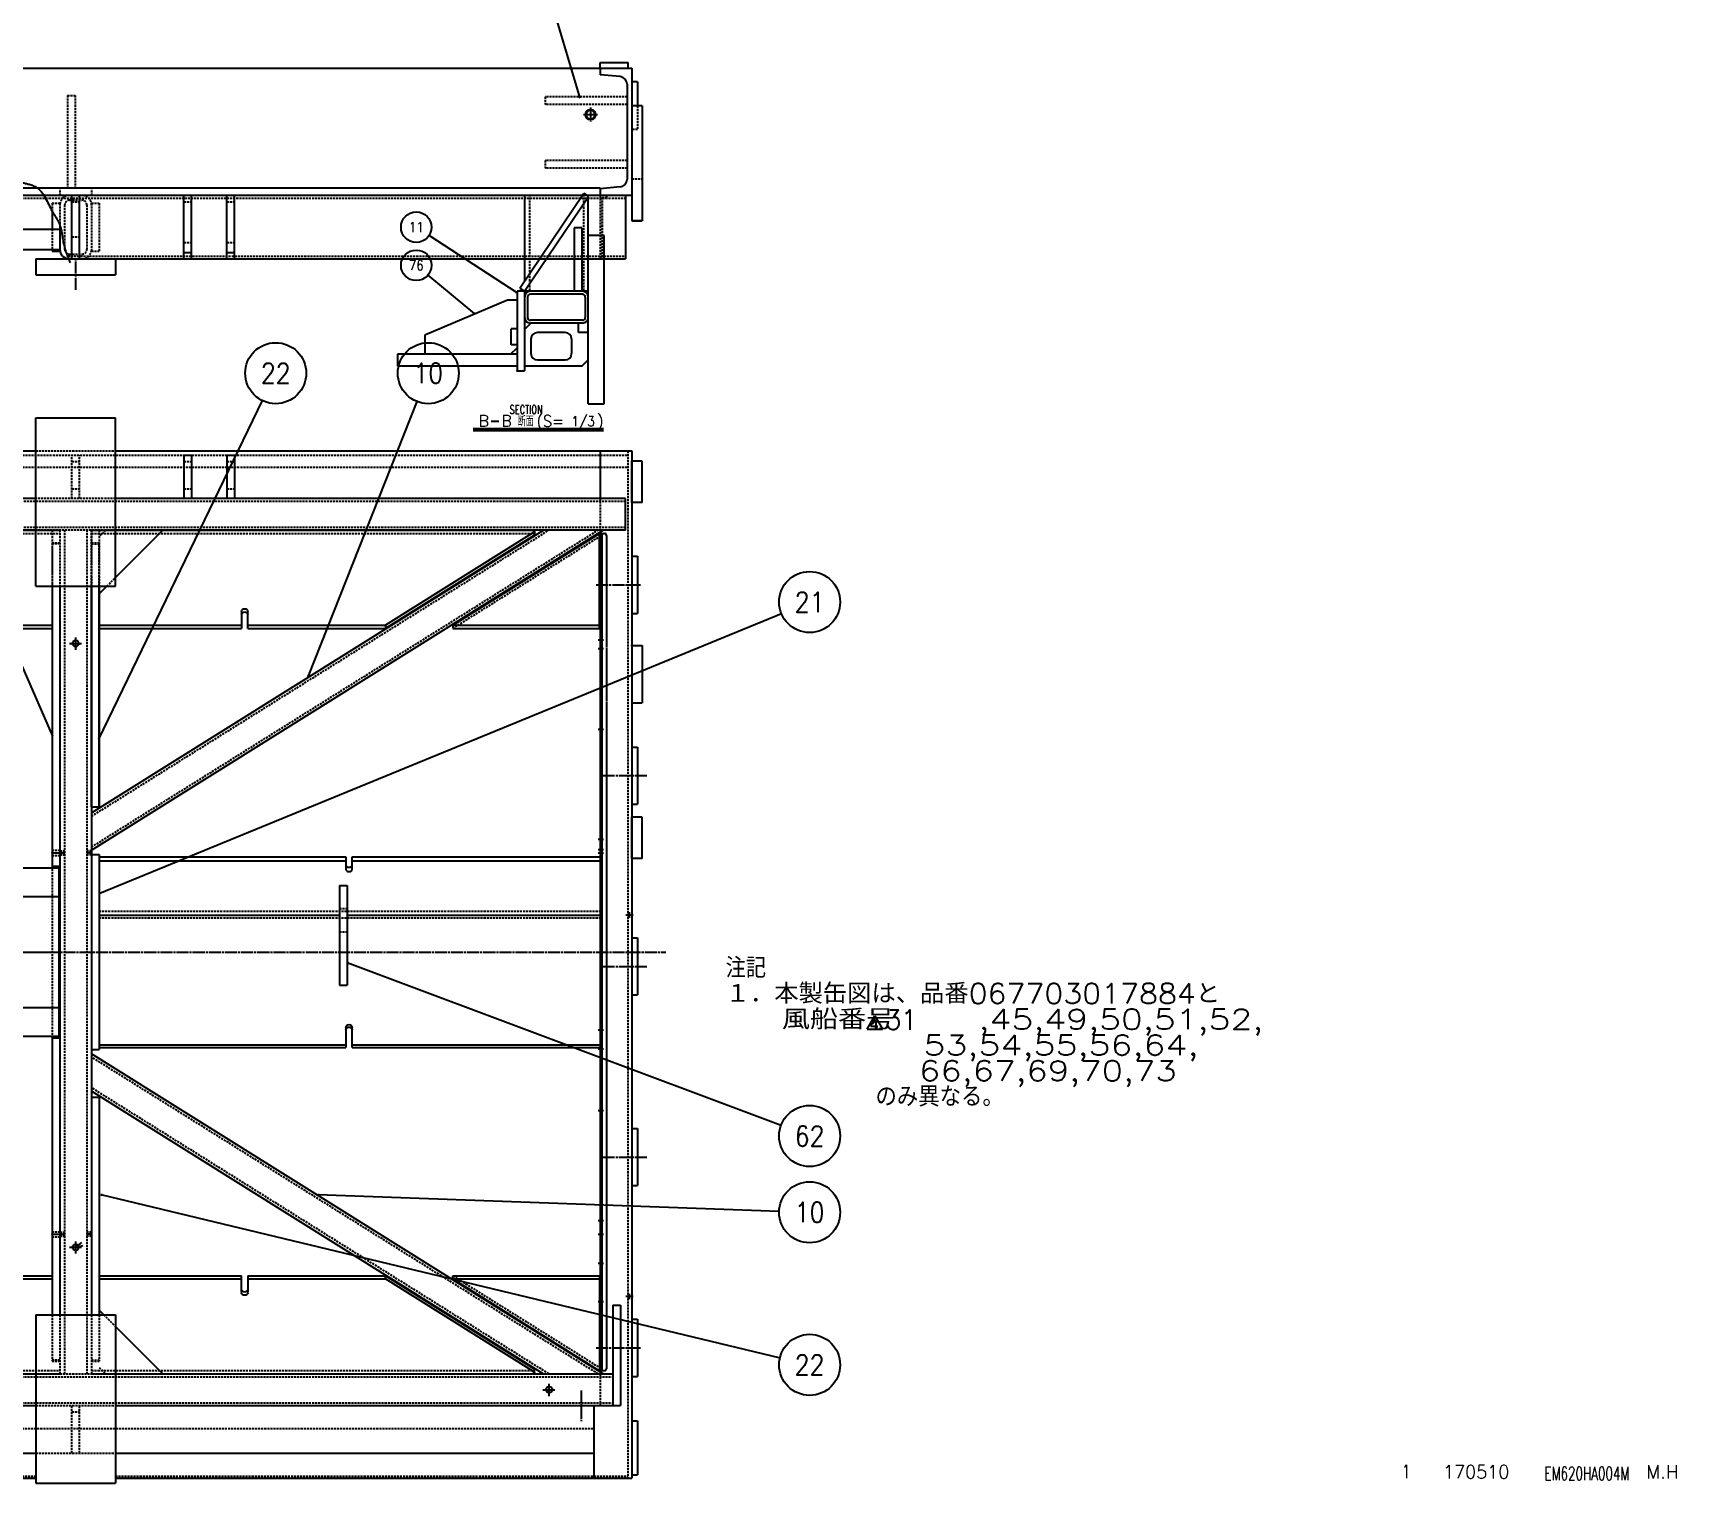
# Model space of a CAD drawing. Header units: inches. Extents: x -3310 to 2601, y -2327 to 2352.
# Drawn here: x 16 to 2601, y -2325 to -44 of the extents above; entities that cross this region are included whole.
import ezdxf
from ezdxf.enums import TextEntityAlignment as Align

# ---------------------------------------------------------------- set-up
doc = ezdxf.new("R2010")
doc.units = ezdxf.units.IN
doc.header["$MEASUREMENT"] = 0
for name, pattern in [('CENTERLINE', [25.4, 19.05, -1.5875, 3.175, -1.5875]), ('DASHED', [4.7625, 3.175, -1.5875]), ('SOLID', [0])]:
    doc.linetypes.add(name, pattern=pattern)
for name, color, linetype in [('0$C$L0$V_1_', 7, 'SOLID'), ('0$C$L0$V_DRAWING', 7, 'SOLID'), ('0$C$L0$V_PV', 7, 'SOLID'), ('Layer11$C$L11$V_DRAWING', 52, 'SOLID'), ('Layer11$C$L11$V_PV', 52, 'SOLID'), ('Layer12$C$L12$V_PV', 52, 'SOLID'), ('Layer13$C$L13$V_PV', 52, 'SOLID'), ('Layer21$C$L21$V_DRAWING', 2, 'SOLID'), ('Layer21$C$L21$V_PV', 2, 'SOLID'), ('Layer31$C$L31$V_DRAWING', 2, 'SOLID'), ('Layer8$C$L8$V_1_', 40, 'SOLID'), ('Layer8$C$L8$V_DRAWING', 40, 'SOLID'), ('Layer8$C$L8$V_PV', 40, 'SOLID')]:
    doc.layers.add(name, color=color, linetype=linetype)
doc.styles.add('CADRASTD', font='txt', dxfattribs={"bigfont": 'bigfont'})
doc.dimstyles.new('DIM2', dxfattribs={"dimtxt": 0.156, "dimasz": 2, "dimexe": 0, "dimexo": 0, "dimgap": 0.078, "dimtad": 3, "dimzin": 0, "dimdsep": 46, "dimtxsty": 'CADRASTD', "dimblk": 'CADRA_ARROW22_5OPEN', "dimblk1": 'CADRA_ARROW22_5OPEN', "dimblk2": 'CADRA_ARROW22_5OPEN', "dimcen": 0.09, "dimaunit": 1, "dimadec": 17154, "dimazin": 0, "dimtfac": 1, "dimtofl": 0, "dimtmove": 0, "dimatfit": 3, "dimldrblk": 'CADRA_ARROW22_5OPEN', "dimfxl": 1, "dimtolj": 1, "dimtzin": 0, "dimarcsym": 0})

# ---------------------------------------------------------------- blocks, each defined once
blk = doc.blocks.new('TAB102_SYM004')
at = {"layer": 'Layer11$C$L11$V_DRAWING'}
for p, q in [((2.02, 2.09), (0.95, 1.02)), ((0.95, 1.02), (0.95, 0.8)), ((0.95, 0.8), (2.77, 0.8)), ((2.34, 2.09), (2.02, 2.09)), ((2.02, 0.37), (2.67, 0.37)), ((2.34, 0.37), (2.34, 2.09))]:
    blk.add_line(p, q, dxfattribs=at)
at = {"layer": 'Layer21$C$L21$V_DRAWING'}
for p, q in [((0, 0), (2, 3.46)), ((0, 0), (4, 0)), ((2, 3.46), (4, 0))]:
    blk.add_line(p, q, dxfattribs=at)
blk = doc.blocks.new('BLOCK17')
at = {"layer": '0$C$L0$V_DRAWING'}
for p in [(0, 0), (0, 0), (1, 0), (12, 0), (19.6, 0)]:
    blk.add_point(p, dxfattribs=at)
at = {"layer": 'Layer12$C$L12$V_PV', "color": 4, "linetype": 'DASHED'}
for p, q in [((0, 4), (12, 4)), ((12, 3), (19.6, 3)), ((12, 2.4), (19.6, 2.4)), ((0, -4), (12, -4)), ((12, -2.4), (19.6, -2.4)), ((12, -3), (19.6, -3))]:
    blk.add_line(p, q, dxfattribs=at)
at = {"layer": 'Layer13$C$L13$V_PV', "color": 4, "linetype": 'CENTERLINE'}
blk.add_line((0, 0), (19.6, 0), dxfattribs=at)
blk = doc.blocks.new('BLOCK16')
at = {"layer": '0$C$L0$V_DRAWING'}
for p in [(0, 0), (0, 0), (1, 0)]:
    blk.add_point(p, dxfattribs=at)
at = {"layer": 'Layer12$C$L12$V_PV', "color": 4, "linetype": 'DASHED'}
for p, q in [((-1045, 446.9), (-1037.4, 446.9)), ((-1045, 446.3), (-1037.4, 446.3)), ((-1045, 441.5), (-1037.4, 441.5)), ((-1045, 440.9), (-1037.4, 440.9)), ((-995, 446.9), (-1002.6, 446.9)), ((-995, 446.3), (-1002.6, 446.3)), ((-995, 441.5), (-1002.6, 441.5)), ((-995, 440.9), (-1002.6, 440.9)), ((485, 446.9), (477.4, 446.9)), ((485, 446.3), (477.4, 446.3)), ((485, 441.5), (477.4, 441.5)), ((485, 440.9), (477.4, 440.9)), ((-1045, -153.1), (-1037.4, -153.1)), ((-1045, -153.7), (-1037.4, -153.7)), ((-995, -153.1), (-1002.6, -153.1)), ((-995, -153.7), (-1002.6, -153.7)), ((485, -153.1), (477.4, -153.1)), ((485, -153.7), (477.4, -153.7)), ((-1045, -158.5), (-1037.4, -158.5)), ((-1045, -159.1), (-1037.4, -159.1)), ((-995, -158.5), (-1002.6, -158.5)), ((-995, -159.1), (-1002.6, -159.1)), ((485, -158.5), (477.4, -158.5)), ((485, -159.1), (477.4, -159.1))]:
    blk.add_line(p, q, dxfattribs=at)
at = {"layer": 'Layer13$C$L13$V_PV', "color": 4, "linetype": 'CENTERLINE'}
for p, q in [((-1045, 443.9), (-1037.4, 443.9)), ((-995, 443.9), (-1002.6, 443.9)), ((485, 443.9), (477.4, 443.9)), ((-1045, -156.1), (-1037.4, -156.1)), ((-995, -156.1), (-1002.6, -156.1)), ((485, -156.1), (477.4, -156.1))]:
    blk.add_line(p, q, dxfattribs=at)
at = {"layer": '0$C$L0$V_DRAWING'}
for p in [(-62, 443.9), (-62, -156.1)]:
    blk.add_blockref('BLOCK17', p, dxfattribs=at)
at = {"layer": '0$C$L0$V_DRAWING', "rotation": 180.0000000000004}
for p in [(12, 443.9), (12, -156.1)]:
    blk.add_blockref('BLOCK17', p, dxfattribs=at)
at = {"layer": '0$C$L0$V_DRAWING', "yscale": -1}
for p in [(423, 443.9), (423, -156.1)]:
    blk.add_blockref('BLOCK17', p, dxfattribs=at)
blk = doc.blocks.new('BLOCK27')
at = {"layer": '0$C$L0$V_DRAWING'}
blk.add_point((0, 0), dxfattribs=at)
blk.add_point((0, 0), dxfattribs=at)
blk.add_point((0, 0), dxfattribs=at)
blk.add_point((0, 0), dxfattribs=at)
blk.add_point((0, 0), dxfattribs=at)
blk.add_point((0, 0), dxfattribs=at)
blk.add_point((0, 0), dxfattribs=at)
blk.add_point((0, 0), dxfattribs=at)
blk.add_point((0, 0), dxfattribs=at)
at = {"layer": 'Layer11$C$L11$V_DRAWING', "color": 60}
blk.add_circle((0, 0), 8, dxfattribs=at)
at = {"layer": 'Layer13$C$L13$V_PV', "color": 60, "linetype": 'CENTERLINE'}
for p, q in [((-11, 0), (11, 0)), ((0, 11), (0, -11))]:
    blk.add_line(p, q, dxfattribs=at)
at = {"layer": 'Layer21$C$L21$V_DRAWING', "color": 4}
blk.add_circle((0, 0), 6.92, dxfattribs=at)
blk = doc.blocks.new('BLOCK29')
at = {"layer": '0$C$L0$V_DRAWING', "color": 2}
for p, q in [((2535, 1199.3), (2535, 1172.7)), ((2545, 1172.7), (2545, 1199.3)), ((2699, 782.1), (2699, 813.6)), ((2709, 813.6), (2709, 782.1)), ((2699, 513.5), (2699, 533.5)), ((2709, 533.5), (2709, 513.5)), ((2535, 127.7), (2535, 154.3)), ((2545, 154.3), (2545, 127.7))]:
    blk.add_line(p, q, dxfattribs=at)
for points in [[(2699, 533.5), (2699.1, 534.1), (2699.4, 534.8), (2699.8, 535.3), (2700.5, 535.8), (2701.2, 536.3), (2702.1, 536.6), (2703, 536.8), (2704, 536.8)], [(2699, 526.8), (2699.1, 527.4), (2699.4, 528), (2699.8, 528.6), (2700.5, 529.1), (2701.2, 529.6), (2702.1, 529.9), (2703, 530.1), (2704, 530.1)], [(2704, 536.8), (2705, 536.8), (2705.9, 536.6), (2706.8, 536.3), (2707.5, 535.8), (2708.2, 535.3), (2708.6, 534.8), (2708.9, 534.1), (2709, 533.5)], [(2704, 530.1), (2705, 530.1), (2705.9, 529.9), (2706.8, 529.6), (2707.5, 529.1), (2708.2, 528.6), (2708.6, 528), (2708.9, 527.4), (2709, 526.8)]]:
    blk.add_lwpolyline(points, dxfattribs=at)
for centre, radius, start, end in [((2539.6, 1198.9), 4.63, 85.1493, 174.1459), ((2539.6, 1193.8), 4.63, 85.1493, 174.1459), ((2540.4, 1198.9), 4.63, 5.8541, 94.8508), ((2540.4, 1193.8), 4.63, 5.8541, 94.8508), ((2703.8, 786.3), 4.78, 183.0719, 272.7731), ((2703.8, 782.4), 4.78, 183.0719, 272.7731), ((2704.2, 786.3), 4.78, 267.2268, 356.9282), ((2704.2, 782.4), 4.78, 267.2268, 356.9282), ((2539.6, 133.2), 4.63, 185.8549, 274.849), ((2540.4, 133.2), 4.63, 265.1508, 354.1451), ((2539.6, 128.1), 4.63, 185.8549, 274.849), ((2540.4, 128.1), 4.63, 265.1508, 354.1451)]:
    blk.add_arc(centre, radius, start, end, dxfattribs=at)
blk = doc.blocks.new('BLOCK28')
at = {"layer": '0$C$L0$V_DRAWING'}
blk.add_point((0, 0), dxfattribs=at)
at = {"layer": 'Layer12$C$L12$V_PV', "linetype": 'DASHED'}
for p, q in [((-485, 658.5), (-50, 658.5)), ((-50, 663.5), (-50, 575.5)), ((0, 575.5), (0, 663.5)), ((0, 658.5), (695.8, 658.5)), ((568.3, 509.3), (799, 653.5)), ((695.8, 663.5), (695.8, 658.5)), ((695.8, 658.5), (696.8, 656)), ((-62, 643.5), (-50, 643.5)), ((-62, 643.5), (-62, 575.5)), ((-50, 641.9), (-62, 641.9)), ((0, 643.5), (12, 643.5)), ((0, 641.9), (12, 641.9)), ((12, 575.5), (12, 643.5)), ((810, 483.5), (810, 479)), ((810, 398), (810, 393.5)), ((-62, 135), (-62, -135)), ((12, 64.5), (800, 64.5)), ((12, 53.9), (800, 53.9)), ((390, 68.6), (402, 68.6)), ((390, 32), (402, 32)), ((568.3, -509.3), (799, -653.5)), ((-62, -570.5), (-62, -643.5)), ((-50, -570.5), (-50, -663.5)), ((0, -570.5), (0, -663.5)), ((12, -570.5), (12, -643.5)), ((-50, -641.9), (-62, -641.9)), ((-62, -643.5), (-50, -643.5)), ((0, -641.9), (12, -641.9)), ((0, -643.5), (12, -643.5)), ((-484, -658.5), (-50, -658.5)), ((0, -658.5), (695.8, -658.5)), ((696.8, -656), (695.8, -658.5)), ((695.8, -663.5), (695.8, -658.5))]:
    blk.add_line(p, q, dxfattribs=at)
at = {"layer": 'Layer13$C$L13$V_PV', "linetype": 'CENTERLINE'}
blk.add_line((-484, 0), (-51, 0), dxfattribs=at)
at = {"layer": 'Layer21$C$L21$V_DRAWING'}
for p, q in [((-485, 663.5), (-50, 663.5)), ((0, 663.5), (695.8, 663.5)), ((696.8, 661), (462.2, 514.3)), ((696.8, 656), (462.2, 509.2)), ((568.3, 514.3), (799, 658.6)), ((695.8, 663.5), (696.8, 661)), ((696.8, 661), (696.8, 656)), ((799, 509.2), (799, 658.6)), ((800, 658.5), (807, 658.5)), ((800, 658.5), (800, -658.5)), ((803.2, -658.5), (803.2, 658.5)), ((810, 655.5), (810, 483.5)), ((-62, 575.5), (-62, 135)), ((-50, 575.5), (-50, -570.5)), ((0, 228.5), (0, 575.5)), ((12, 228.5), (12, 575.5)), ((-264, 514.3), (-62, 514.3)), ((-264, 509.2), (-62, 509.2)), ((12, 514.3), (236, 514.3)), ((12, 509.2), (236, 509.2)), ((246, 514.3), (462.2, 514.3)), ((246, 509.2), (462.2, 509.2)), ((462.2, 514.3), (462.2, 509.2)), ((568.3, 514.3), (799, 514.3)), ((568.3, 514.3), (568.3, 509.3)), ((568.3, 509.2), (799, 509.2)), ((810, 479), (810, 398)), ((810, 393.5), (810, -655.5)), ((0, 228.5), (12, 228.5)), ((-484, 132.5), (-51, 132.5)), ((-62, 135), (-50, 135)), ((-51, -132.5), (-51, 132.5)), ((0, 153.5), (12, 153.5)), ((0, 153.5), (0, -153.5)), ((12, 153.5), (12, -153.5)), ((12, 150), (400, 150)), ((12, 143.3), (400, 143.3)), ((410, 150), (800, 150)), ((410, 143.3), (800, 143.3)), ((390, 104.6), (402, 104.6)), ((390, 104.6), (390, -52)), ((402, 104.6), (402, -52)), ((-484, 87.5), (-51, 87.5)), ((12, 57.8), (390, 57.8)), ((402, 57.8), (800, 57.8)), ((390, -52), (402, -52)), ((-484, -87.5), (-51, -87.5)), ((-484, -132.5), (-51, -132.5)), ((-62, -135), (-50, -135)), ((-62, -135), (-62, -570.5)), ((0, -153.5), (12, -153.5)), ((12, -146.2), (400, -146.2)), ((12, -150.1), (400, -150.1)), ((410, -146.2), (800, -146.2)), ((410, -150.1), (800, -150.1)), ((0, -228.5), (12, -228.5)), ((0, -228.5), (0, -570.5)), ((12, -228.5), (12, -570.5)), ((-263, -509.2), (-62, -509.2)), ((-115, -514.3), (-62, -514.3)), ((12, -509.2), (236, -509.2)), ((12, -514.3), (236, -514.3)), ((246, -509.2), (462.2, -509.2)), ((246, -514.3), (462.2, -514.3)), ((696.8, -656), (462.2, -509.2)), ((462.2, -514.3), (462.2, -509.2)), ((696.8, -661), (462.2, -514.3)), ((568.3, -509.2), (799, -509.2)), ((568.3, -514.3), (568.3, -509.3)), ((568.3, -514.3), (799, -514.3)), ((568.3, -514.3), (799, -658.6)), ((799, -509.2), (799, -658.6)), ((-485, -663.5), (-50, -663.5)), ((0, -663.5), (695.8, -663.5)), ((696.8, -661), (695.8, -663.5)), ((696.8, -661), (696.8, -656)), ((800, -658.5), (807, -658.5))]:
    blk.add_line(p, q, dxfattribs=at)
for centre, start, end in [((807, 655.5), 0, 90), ((807, -655.5), 270, 360)]:
    blk.add_arc(centre, 3, start, end, dxfattribs=at)
at = {"layer": '0$C$L0$V_DRAWING', "yscale": -1}
blk.add_blockref('BLOCK29', (-2299, 663.5), dxfattribs=at)
blk = doc.blocks.new('CADRA_ARROW22_5OPEN')
at = {"layer": 'Layer8$C$L8$V_DRAWING'}
for q in [(-1, 0.2), (-1, -0.2), (-1, 0)]:
    blk.add_line((0, 0), q, dxfattribs=at)
blk = doc.blocks.new('BLOCK37')
at = {"layer": '0$C$L0$V_DRAWING'}
blk.add_point((0, 0), dxfattribs=at)
blk.add_point((0, 0), dxfattribs=at)
at = {"layer": 'Layer21$C$L21$V_DRAWING'}
for p, q in [((16, 0), (0, 0)), ((0, -65), (0, 0)), ((16, -65), (16, 0)), ((16, -65), (0, -65))]:
    blk.add_line(p, q, dxfattribs=at)
blk = doc.blocks.new('BLOCK38')
at = {"layer": '0$C$L0$V_DRAWING'}
blk.add_point((0, 0), dxfattribs=at)
blk.add_point((0, 0), dxfattribs=at)
blk.add_point((0, 0), dxfattribs=at)
blk.add_point((0, 0), dxfattribs=at)
at = {"layer": 'Layer21$C$L21$V_DRAWING'}
for p, q in [((0, 0), (16, 0)), ((0, 0), (0, -90)), ((16, 0), (16, -90)), ((0, -90), (16, -90))]:
    blk.add_line(p, q, dxfattribs=at)
blk = doc.blocks.new('BLOCK40')
at = {"layer": '0$C$L0$V_DRAWING'}
blk.add_point((0, 0), dxfattribs=at)
blk.add_point((0, 0), dxfattribs=at)
blk.add_point((0, 0), dxfattribs=at)
blk.add_point((0, 0), dxfattribs=at)
at = {"layer": 'Layer12$C$L12$V_PV', "linetype": 'DASHED'}
for p, q in [((19.6, 277.2), (19.6, 125)), ((104.4, 277.2), (104.4, 125))]:
    blk.add_line(p, q, dxfattribs=at)
at = {"layer": 'Layer21$C$L21$V_DRAWING'}
for p, q in [((4.5, 130), (105.2, 279.3)), ((12, 277.2), (12, 140.6)), ((12, 125), (112.7, 274.2)), ((105.2, 279.3), (112.7, 274.2)), ((112, -52), (112, 277.2)), ((90, 225), (90, 125)), ((102, 225), (90, 225)), ((102, 225), (102, 125)), ((137, 213), (112, 213)), ((137, -52), (137, 213)), ((4.5, 130), (12, 125)), ((-15, 111), (-145, 56)), ((0, 111), (-15, 111)), ((112, 125), (0, 125)), ((0, 125), (0, 0)), ((12, 125), (12, 84)), ((16.5, 116), (16.5, 84)), ((103, 120.5), (21, 120.5)), ((107.5, 116), (107.5, 84)), ((12, 84), (12, 0)), ((103, 79.5), (21, 79.5)), ((-145, 56), (-145, 26)), ((-9, 41), (-9, 66)), ((0, 66), (-9, 66)), ((12, 65), (22, 75)), ((103, 75), (21, 75)), ((76, 60), (32, 60)), ((103, 75), (85.7, 75)), ((97, 60), (97, 75)), ((112, 60), (97, 60)), ((-188, 26), (-188, 7)), ((0, 26), (-188, 26)), ((-10, 26), (0, 36)), ((0, 41), (-9, 41)), ((22, 50), (22, 27)), ((86, 50), (86, 27)), ((0, 7), (-188, 7)), ((0, 0), (12, 0)), ((102, 7), (12, 7)), ((32, 17), (76, 17)), ((102, 7), (112, 17)), ((112, -52), (137, -52))]:
    blk.add_line(p, q, dxfattribs=at)
for centre, radius, start, end in [((21, 116), 9, 90, 180), ((21, 116), 4.5, 90, 180), ((103, 116), 9, 0, 90), ((103, 116), 4.5, 0, 90), ((21, 84), 9, 180, 270), ((21, 84), 4.5, 180, 270), ((103, 84), 9, 270, 360), ((103, 84), 4.5, 270, 360), ((32, 50), 10, 90, 180), ((76, 50), 10, 0, 90), ((32, 27), 10, 180, 270), ((76, 27), 10, 270, 360)]:
    blk.add_arc(centre, radius, start, end, dxfattribs=at)
blk = doc.blocks.new('TAB171_SYM004')
at = {"layer": 'Layer11$C$L11$V_DRAWING'}
for p, q in [((0, 1), (68.34, 1)), ((0, 0), (68.34, 0))]:
    blk.add_line(p, q, dxfattribs=at)
at = {"layer": 'Layer31$C$L31$V_DRAWING'}
blk.add_line((13.43, 4.78), (9.43, 4.78), dxfattribs=at)
at = {"layer": 'Layer8$C$L8$V_DRAWING', "style": 'CADRASTD'}
for s, height, width, p, p2 in [('SECTION', 4.5, 0.571429, (19.14, 8.69), (36.5, 8.69)), ('(S=   )', 6, 0.857143, (33.33, 1.94), (68.3, 1.94)), ('断面', 5.5, 0.6763, (23.35, 2.19), (31.81, 2.19))]:
    blk.add_text(s, height=height, dxfattribs=dict(at, width=width)).set_placement(p, p2, align=Align.FIT)

msp = doc.modelspace()

# ---------------------------------------------------------------- linework, layer by layer
at = {"layer": '0$C$L0$V_PV'}
for p in [(911.4, -2039.5), (958.2, -2031.5), (958.2, -2031.5)]:
    msp.add_point(p, dxfattribs=at)
at = {"layer": 'Layer11$C$L11$V_PV'}
for q in [(92.8, -1947.2), (94.8, -1951.4)]:
    msp.add_line((83.2, -1954.5), q, dxfattribs=at)
at = {"layer": 'Layer12$C$L12$V_PV', "linetype": 'DASHED'}
for p, q in [((70.2, -142.7), (82.2, -142.7)), ((70.2, -142.7), (70.2, -287.7)), ((82.2, -142.7), (82.2, -287.7)), ((950.7, -144.7), (821.7, -144.7)), ((821.7, -144.7), (821.7, -156.7)), ((950.7, -156.7), (821.7, -156.7)), ((967.2, -158.7), (967.2, -196.2)), ((967.2, -196.2), (958.2, -196.2)), ((821.7, -244.7), (821.7, -256.7)), ((950.7, -244.7), (821.7, -244.7)), ((950.7, -256.7), (821.7, -256.7)), ((958.2, -273.7), (974.2, -273.7)), ((-2216.8, -304.2), (948.2, -304.2)), ((58.5, -299.7), (58.5, -287.7)), ((73.4, -307.3), (93, -307.3)), ((77.2, -309.7), (89.2, -309.7)), ((108.5, -299.7), (108.5, -287.7)), ((253.2, -309.7), (265.2, -309.7)), ((321.2, -309.7), (333.2, -309.7)), ((908.2, -299.7), (908.2, -399.7)), ((911.4, -302.9), (911.4, -399.7)), ((911.4, -302.9), (918.2, -302.9)), ((918.2, -299.7), (918.2, -302.9)), ((46.2, -312.2), (58.2, -312.2)), ((46.2, -312.2), (46.2, -324.8)), ((58.2, -312.2), (58.2, -347)), ((65.8, -314.9), (65.8, -384.5)), ((100.6, -314.9), (100.6, -384.5)), ((108.2, -312.2), (108.2, -387.2)), ((108.2, -312.2), (120.2, -312.2)), ((120.2, -312.2), (120.2, -387.2)), ((46.2, -352.7), (46.2, -384.7)), ((77.2, -364.7), (89.2, -364.7)), ((108.2, -387.2), (120.2, -387.2)), ((253.2, -373.7), (265.2, -373.7)), ((321.2, -373.7), (333.2, -373.7)), ((71.4, -395.2), (948.2, -395.2)), ((73.4, -392.1), (93, -392.1)), ((-2234.3, -708.5), (951.7, -708.5)), ((20.7, -701.5), (145.7, -701.5)), ((77.2, -776.5), (77.2, -708.5)), ((77.2, -718.5), (89.2, -718.5)), ((89.2, -776.5), (89.2, -708.5)), ((253.2, -718.5), (265.2, -718.5)), ((321.2, -718.5), (333.2, -718.5)), ((951.7, -701.5), (951.7, -2317.5)), ((-2234.3, -727.5), (951.7, -727.5)), ((77.2, -761.5), (89.2, -761.5)), ((253.2, -761.5), (265.2, -761.5)), ((321.2, -761.5), (333.2, -761.5)), ((948.2, -781), (-2216.8, -781)), ((145.7, -776.5), (20.7, -776.5)), ((908.2, -776.5), (908.2, -831.5)), ((948.2, -822), (-2216.8, -822)), ((145.7, -826.5), (20.7, -826.5)), ((46.2, -826.5), (46.2, -914.5)), ((58.2, -826.5), (58.2, -914.5)), ((65.8, -826.5), (65.8, -2153.5)), ((100.6, -826.5), (100.6, -2153.5)), ((108.2, -826.5), (108.2, -914.5)), ((108.2, -1324.7), (904.8, -826.5)), ((108.2, -1276.3), (827.4, -826.5)), ((130.2, -826.5), (120.2, -836.5)), ((120.2, -826.5), (120.2, -914.5)), ((132.2, -914.5), (145.7, -901)), ((908.2, -995.8), (911.4, -995.8)), ((908.2, -996.3), (911.4, -996.3)), ((908.2, -1001.2), (911.4, -1001.2)), ((908.2, -1001.8), (911.4, -1001.8)), ((908.2, -1009.5), (911.4, -1009.5)), ((908.2, -1010), (911.4, -1010)), ((908.2, -1014.9), (911.4, -1014.9)), ((908.2, -1015.5), (911.4, -1015.5)), ((918.2, -1092), (918.2, -1096.5)), ((908.2, -1136.5), (911.4, -1136.5)), ((908.2, -1137), (911.4, -1137)), ((908.2, -1141.9), (911.4, -1141.9)), ((908.2, -1142.5), (911.4, -1142.5)), ((908.2, -1309.5), (911.4, -1309.5)), ((908.2, -1310), (911.4, -1310)), ((908.2, -1314.9), (911.4, -1314.9)), ((908.2, -1315.5), (911.4, -1315.5)), ((908.2, -1325.8), (911.4, -1325.8)), ((908.2, -1326.3), (911.4, -1326.3)), ((908.2, -1330.9), (911.4, -1330.9)), ((908.2, -1331.2), (911.4, -1331.2)), ((908.2, -1331.4), (911.4, -1331.4)), ((908.2, -1331.8), (911.4, -1331.8)), ((908.2, -1336.3), (911.4, -1336.3)), ((908.2, -1336.9), (911.4, -1336.9)), ((908.2, -1340), (908.2, -1640)), ((951.7, -1428.5), (958.2, -1428.5)), ((951.7, -1429), (958.2, -1429)), ((951.7, -1433.9), (958.2, -1433.9)), ((951.7, -1434.5), (958.2, -1434.5)), ((908.2, -1609.5), (911.4, -1609.5)), ((908.2, -1610), (911.4, -1610)), ((908.2, -1614.9), (911.4, -1614.9)), ((908.2, -1615.5), (911.4, -1615.5)), ((908.2, -1639.5), (911.4, -1639.5)), ((908.2, -1640), (911.4, -1640)), ((908.2, -1644.9), (911.4, -1644.9)), ((908.2, -1645.5), (911.4, -1645.5)), ((904.8, -2153.5), (108.2, -1655.3)), ((827.4, -2153.5), (108.2, -1703.6)), ((908.2, -1736.5), (911.4, -1736.5)), ((908.2, -1737), (911.4, -1737)), ((908.2, -1741.9), (911.4, -1741.9)), ((908.2, -1742.5), (911.4, -1742.5)), ((908.2, -1909.5), (911.4, -1909.5)), ((908.2, -1910), (911.4, -1910)), ((908.2, -1914.9), (911.4, -1914.9)), ((908.2, -1915.5), (911.4, -1915.5)), ((908.2, -1930.9), (911.4, -1930.9)), ((908.2, -1931.4), (911.4, -1931.4)), ((908.2, -1936.3), (911.4, -1936.3)), ((908.2, -1936.9), (911.4, -1936.9)), ((908.2, -1976.5), (911.4, -1976.5)), ((908.2, -1977), (911.4, -1977)), ((908.2, -1981.9), (911.4, -1981.9)), ((908.2, -1982.5), (911.4, -1982.5)), ((908.2, -2036.5), (911.4, -2036.5)), ((908.2, -2037), (911.4, -2037)), ((908.2, -2041.9), (911.4, -2041.9)), ((908.2, -2042.5), (911.4, -2042.5)), ((951.7, -2028.5), (958.2, -2028.5)), ((951.7, -2029), (958.2, -2029)), ((951.7, -2033.9), (958.2, -2033.9)), ((951.7, -2034.5), (958.2, -2034.5)), ((58.2, -2060.5), (58.2, -2153.5)), ((108.2, -2060.5), (108.2, -2153.5)), ((127.2, -2060.5), (145.7, -2079)), ((120.2, -2143.5), (130.2, -2153.5)), ((-2216.8, -2158), (928.2, -2158)), ((20.7, -2153.5), (145.7, -2153.5)), ((908.2, -2148.5), (908.2, -2203.5)), ((-2216.8, -2199), (928.2, -2199)), ((20.7, -2203.5), (145.7, -2203.5)), ((77.2, -2278.5), (77.2, -2203.5)), ((77.2, -2213.5), (89.2, -2213.5)), ((89.2, -2278.5), (89.2, -2203.5)), ((-2191.8, -2239.5), (898.2, -2239.5)), ((20.7, -2278.5), (145.7, -2278.5)), ((-339.3, -2314.3), (20.7, -2314.3)), ((145.7, -2314.3), (951.7, -2314.3))]:
    msp.add_line(p, q, dxfattribs=at)
for centre, radius, start, end in [((73.4, -314.9), 15.2, 90, 180), ((73.4, -314.9), 7.6, 90, 180), ((93, -314.9), 15.2, 0, 90), ((93, -314.9), 7.6, 0, 90), ((73.4, -384.5), 7.6, 180, 270), ((93, -384.5), 7.6, 270, 360), ((93, -384.5), 15.2, 270, 360)]:
    msp.add_arc(centre, radius, start, end, dxfattribs=at)
at = {"layer": 'Layer13$C$L13$V_PV', "linetype": 'CENTERLINE'}
for p, q in [((83.2, -448.2), (83.2, -398.2)), ((902.1, -912.5), (973.2, -912.5)), ((73.2, -1004.5), (93.2, -1004.5)), ((83.2, -1014.5), (83.2, -994.5)), ((905.1, -998.8), (913.5, -998.8)), ((905.1, -1012.5), (913.5, -1012.5)), ((905.1, -1139.5), (913.5, -1139.5)), ((912.1, -1212.5), (983.2, -1212.5)), ((905.1, -1312.5), (913.5, -1312.5)), ((905.1, -1328.8), (913.5, -1328.8)), ((905.1, -1333.9), (913.5, -1333.9)), ((948.6, -1431.5), (960.3, -1431.5)), ((-2399.8, -1490), (1011.8, -1490)), ((912.1, -1512.5), (983.2, -1512.5)), ((905.1, -1612.5), (913.5, -1612.5)), ((905.1, -1642.5), (913.5, -1642.5)), ((905.1, -1739.5), (913.5, -1739.5)), ((912.1, -1812.5), (983.2, -1812.5)), ((905.1, -1912.5), (913.5, -1912.5)), ((905.1, -1933.9), (913.5, -1933.9)), ((73.2, -1954.5), (93.2, -1954.5)), ((83.2, -1964.5), (83.2, -1944.5)), ((905.1, -1979.5), (913.5, -1979.5)), ((905.1, -2039.5), (913.5, -2039.5)), ((948.6, -2031.5), (960.3, -2031.5)), ((902.1, -2112.5), (973.2, -2112.5)), ((828.2, -2188.5), (828.2, -2168.5)), ((818.2, -2178.5), (838.2, -2178.5)), ((878.2, -2179.9), (878.2, -2228))]:
    msp.add_line(p, q, dxfattribs=at)
at = {"layer": 'Layer21$C$L21$V_PV'}
for p, q in [((-2241.8, -99.7), (958.2, -99.7)), ((908.2, -99.7), (908.2, -90.7)), ((908.2, -90.7), (952.2, -90.7)), ((908.2, -99.7), (908.2, -110.1)), ((908.2, -99.7), (952.2, -99.7)), ((952.2, -99.7), (952.2, -90.7)), ((958.2, -99.7), (958.2, -299.7)), ((939.8, -112.9), (908.2, -110.1)), ((950.7, -124.9), (950.7, -274.5)), ((967.2, -121.2), (958.2, -121.2)), ((967.2, -121.2), (967.2, -158.7)), ((974.2, -158.7), (958.2, -158.7)), ((958.2, -158.7), (958.2, -339.7)), ((974.2, -158.7), (974.2, -339.7)), ((958.2, -299.7), (-2231.8, -299.7)), ((-2191.8, -287.7), (908.2, -287.7)), ((77.2, -399.7), (77.2, -299.7)), ((89.2, -399.7), (89.2, -299.7)), ((253.2, -399.7), (253.2, -299.7)), ((265.2, -399.7), (265.2, -299.7)), ((321.2, -399.7), (321.2, -299.7)), ((333.2, -399.7), (333.2, -299.7)), ((939.8, -286.5), (908.2, -289.2)), ((908.2, -287.7), (908.2, -299.7)), ((948.2, -299.7), (948.2, -399.7)), ((948.2, -302.7), (948.2, -378.7)), ((46.2, -324.8), (46.2, -352.7)), ((-376.5, -352.7), (58.2, -352.7)), ((58.2, -347), (58.2, -387.2)), ((974.2, -339.7), (958.2, -339.7)), ((958.2, -339.7), (974.2, -339.7)), ((-376.5, -384.7), (58.2, -384.7)), ((46.2, -384.7), (46.2, -387.2)), ((46.2, -387.2), (58.2, -387.2)), ((20.7, -399.7), (20.7, -424.7)), ((20.7, -399.7), (948.2, -399.7)), ((145.7, -399.7), (145.7, -424.7)), ((253.2, -389.7), (265.2, -389.7)), ((321.2, -389.7), (333.2, -389.7)), ((20.7, -424.7), (145.7, -424.7)), ((20.7, -649.5), (145.7, -649.5)), ((20.7, -914.5), (20.7, -649.5)), ((145.7, -914.5), (145.7, -649.5)), ((-339.3, -701.5), (20.7, -701.5)), ((145.7, -701.5), (958.2, -701.5)), ((253.2, -708.5), (265.2, -708.5)), ((253.2, -708.5), (253.2, -776.5)), ((265.2, -708.5), (265.2, -776.5)), ((321.2, -708.5), (333.2, -708.5)), ((321.2, -708.5), (321.2, -776.5)), ((333.2, -708.5), (333.2, -776.5)), ((908.2, -701.5), (908.2, -776.5)), ((958.2, -701.5), (958.2, -2317.5)), ((967.2, -718), (958.2, -718)), ((20.7, -776.5), (-135.3, -776.5)), ((948.2, -776.5), (145.7, -776.5)), ((948.2, -826.5), (948.2, -776.5)), ((20.7, -826.5), (-339.3, -826.5)), ((108.2, -1330), (913.2, -826.5)), ((108.2, -1271), (819, -826.5)), ((145.7, -901), (220.2, -826.5)), ((948.2, -826.5), (145.7, -826.5)), ((908.2, -835.9), (908.2, -1340)), ((958.2, -867.5), (967.2, -867.5)), ((967.2, -867.5), (967.2, -957.5)), ((20.7, -914.5), (145.7, -914.5)), ((46.2, -914.5), (46.2, -1357.5)), ((58.2, -914.5), (58.2, -2060.5)), ((108.2, -914.5), (108.2, -2060.5)), ((120.2, -914.5), (120.2, -1263.5)), ((120.2, -926.5), (132.2, -914.5)), ((958.2, -957.5), (967.2, -957.5)), ((958.2, -1167.5), (967.2, -1167.5)), ((967.2, -1167.5), (967.2, -1257.5)), ((958.2, -1257.5), (967.2, -1257.5)), ((-376.8, -1357.5), (58.2, -1357.5)), ((-376.8, -1402.5), (58.2, -1402.5)), ((958.2, -1467.5), (967.2, -1467.5)), ((967.2, -1467.5), (967.2, -1557.5)), ((498.2, -1542), (510.2, -1542)), ((958.2, -1557.5), (967.2, -1557.5)), ((-376.8, -1577.5), (58.2, -1577.5)), ((-376.8, -1622.5), (58.2, -1622.5)), ((913.2, -2153.5), (108.2, -1650)), ((908.2, -1640), (908.2, -2144.1)), ((818.9, -2153.5), (108.2, -1709)), ((958.2, -1767.5), (967.2, -1767.5)), ((967.2, -1767.5), (967.2, -1857.5)), ((958.2, -1857.5), (967.2, -1857.5)), ((20.7, -2060.5), (145.7, -2060.5)), ((20.7, -2060.5), (20.7, -2325.5)), ((120.2, -2053.5), (127.2, -2060.5)), ((145.7, -2060.5), (145.7, -2325.5)), ((928.2, -2045.5), (928.2, -2203.5)), ((928.2, -2045.5), (940.2, -2045.5)), ((940.2, -2045.5), (940.2, -2203.5)), ((958.2, -2067.5), (967.2, -2067.5)), ((967.2, -2067.5), (967.2, -2157.5)), ((145.7, -2079), (220.2, -2153.5)), ((-339.3, -2153.5), (20.7, -2153.5)), ((145.7, -2153.5), (928.2, -2153.5)), ((958.2, -2157.5), (967.2, -2157.5)), ((-126.8, -2203.5), (20.7, -2203.5)), ((145.7, -2203.5), (940.2, -2203.5)), ((898.2, -2203.5), (898.2, -2317.5)), ((958.2, -2227.5), (967.2, -2227.5)), ((967.2, -2227.5), (967.2, -2312.5)), ((-339.3, -2278.5), (20.7, -2278.5)), ((145.7, -2278.5), (898.2, -2278.5)), ((-339.3, -2317.5), (20.7, -2317.5)), ((20.7, -2325.5), (145.7, -2325.5)), ((145.7, -2317.5), (958.2, -2317.5)), ((958.2, -2312.5), (967.2, -2312.5))]:
    msp.add_line(p, q, dxfattribs=at)
for centre in [(83.2, -1004.5), (83.2, -1954.5), (828.2, -2178.5)]:
    msp.add_circle(centre, 5, dxfattribs=at)
for centre, radius, start, end in [((938.7, -124.9), 12, 0, 85), ((938.7, -274.5), 12, 275.0001, 360), ((73.4, -384.5), 15.2, 180, 270)]:
    msp.add_arc(centre, radius, start, end, dxfattribs=at)
msp.add_open_spline([(-398.1, -423.5), (-397.7, -421.7), (-397, -418.1), (-395.7, -412.9), (-394.3, -407.6), (-392.9, -403.1), (-391.5, -399.2), (-390.2, -396), (-389, -392.8), (-387.3, -388.1), (-385.6, -381.8), (-383.7, -373.9), (-381.7, -366.1), (-379.5, -359.3), (-377.2, -353.8), (-374.9, -349.3), (-372.4, -345), (-369.8, -341), (-367.1, -337.4), (-364.5, -334), (-361.7, -330.9), (-357.6, -326.7), (-351.9, -321.9), (-344.3, -316.6), (-336.6, -311.5), (-329.5, -306.7), (-323.2, -301.9), (-317.5, -297.6), (-311.6, -293.6), (-305.5, -290.6), (-299.2, -288.6), (-293, -287.4), (-286.6, -286.6), (-278.9, -285.8), (-270.1, -284.6), (-260.1, -282.9), (-250.1, -281.3), (-241, -279.9), (-232.6, -278.9), (-225, -278.1), (-217.3, -277.5), (-207.8, -277), (-196.5, -276.6), (-183.2, -276.6), (-170, -277), (-158.8, -277.6), (-149.7, -278.3), (-142.6, -278.9), (-135.5, -279.4), (-125.2, -280), (-111.6, -280.4), (-94.9, -280.5), (-78.1, -280.8), (-64.3, -281.5), (-53.4, -282.6), (-45.6, -283.2), (-37.8, -283.4), (-31.2, -282.8), (-25.9, -281.7), (-21.6, -280.7), (-17.4, -279.7), (-12.8, -279), (-7.7, -278.9), (-2.3, -279.4), (3.1, -280.4), (7.8, -281.6), (11.7, -282.8), (14.9, -283.8), (17.9, -285.1), (23.1, -287.7), (29.5, -293.7), (35.6, -303.5), (40.7, -314.2), (44.7, -322.3), (47.9, -327.6), (49.6, -330.3), (51.4, -333.1), (53.3, -336.4), (55.5, -340.4), (57.6, -345.1), (59.3, -350), (60.5, -354.4), (61.3, -358.4), (61.8, -361.8), (62.3, -365.2), (63.1, -370.7), (64.7, -378.2), (67.4, -387.6), (70.7, -396.8), (73.3, -402.8), (74.5, -405.9)], degree=3, knots=[0, 0, 0, 0, 5.428084, 10.859379, 16.287827, 21.712076, 25.142577, 28.573904, 32.004512, 35.433439, 43.535287, 51.655455, 59.762301, 67.838046, 72.831164, 77.838509, 82.860416, 87.892352, 92.126036, 96.351239, 100.560865, 104.750833, 113.88432, 123.062026, 132.321618, 141.654687, 148.879331, 156.068332, 163.146374, 170.111019, 176.382062, 182.752167, 189.213024, 195.70029, 205.899805, 216.013103, 226.081544, 236.144365, 243.781349, 251.43551, 259.099851, 266.766623, 279.994419, 293.213783, 306.431578, 319.652382, 326.790714, 333.92787, 341.060343, 348.185297, 364.922582, 381.667841, 398.450094, 415.309221, 423.179476, 431.027738, 438.8151, 446.56782, 450.891767, 455.233095, 459.560243, 463.851789, 469.260322, 474.715442, 480.241485, 485.821581, 489.167718, 492.484284, 495.746783, 498.945215, 509.960339, 521.482948, 533.495773, 545.422332, 548.690355, 551.925878, 555.144906, 558.363636, 563.523007, 568.705775, 573.89009, 579.060396, 582.492137, 585.923315, 589.355649, 592.787728, 602.567532, 612.368348, 622.183408, 631.981939, 631.981939, 631.981939, 631.981939], dxfattribs=at)
at = {"layer": 'Layer8$C$L8$V_1_'}
for centre in [(619, -349.7), (619, -409.7)]:
    msp.add_circle(centre, 24, dxfattribs=at)
at = {"layer": 'Layer8$C$L8$V_PV'}
for centre in [(397.9, -579.4), (637.9, -579.4), (1237.9, -939.4), (1237.9, -1779.4), (1237.9, -1899.4), (1237.9, -2139.4)]:
    msp.add_circle(centre, 48, dxfattribs=at)

# ---------------------------------------------------------------- block references
at = {"layer": '0$C$L0$V_1_'}
msp.add_blockref('BLOCK40', (777.5, -575.6), dxfattribs=at)
at = {"layer": '0$C$L0$V_1_', "xscale": 3.000000238418579, "yscale": 3.000000238418579, "zscale": 3.000000238418579}
msp.add_blockref('TAB171_SYM004', (708.4, -669.5), dxfattribs=at)
at = {"layer": '0$C$L0$V_PV'}
for name, p in [('BLOCK27', (893.2, -172.7)), ('BLOCK37', (958.2, -718)), ('BLOCK28', (108.2, -1490)), ('BLOCK38', (958.2, -1008)), ('BLOCK37', (958.2, -1278))]:
    msp.add_blockref(name, p, dxfattribs=at)
at = {"layer": '0$C$L0$V_PV', "yscale": -1}
msp.add_blockref('BLOCK16', (-376.8, -1490), dxfattribs=at)
at = {"layer": '0$C$L0$V_PV', "xscale": 6.000001430511475, "yscale": 6.000001430511475, "zscale": 6.000001430511475}
msp.add_blockref('TAB102_SYM004', (1328.5, -1611.2), dxfattribs=at)

# ---------------------------------------------------------------- texts
at = {"layer": 'Layer8$C$L8$V_1_', "style": 'CADRASTD', "width": 0.857143}
for s, p, p2 in [('11', (607.3, -357.6), (630.7, -357.6)), ('76', (607.3, -417.6), (630.7, -417.6)), ('1/3', (863, -663), (899.9, -663))]:
    msp.add_text(s, height=15.75, dxfattribs=at).set_placement(p, p2, align=Align.FIT)
at = {"layer": 'Layer8$C$L8$V_1_', "char_height": 18, "width": 21.94, "attachment_point": 7, "line_spacing_factor": 0.9, "style": 'CADRASTD'}
for insert in [(717, -663.4), (753, -663.4)]:
    msp.add_mtext('B', dxfattribs=dict(at, insert=insert))
at = {"layer": 'Layer8$C$L8$V_PV', "style": 'CADRASTD'}
for s, height, width, p, p2 in [('22', 31.5, 0.857143, (374.5, -595.2), (421.3, -595.2)), ('10', 31.5, 0.857143, (614.5, -595.2), (661.3, -595.2)), ('21', 31.5, 0.857143, (1214.5, -955.2), (1261.3, -955.2)), ('注記', 31.5, 0.857143, (1105.8, -1530.6), (1169.3, -1530.6)), ('１．本製缶図は、品番067703017884と', 31.5, 0.857143, (1105.8, -1571.1), (1883.7, -1571.1)), ('\u3000\u3000風船番号\u3000\u3000\u3000,45,49,50,51,52,', 31.5, 0.857143, (1105.8, -1611.6), (1951.7, -1611.6)), ('31', 31.5, 0.857143, (1357.8, -1612.2), (1406.4, -1612.2)), ('\u3000\u3000\u3000\u3000\u3000\u3000\u300053,54,55,56,64,', 31.5, 0.857143, (1105.8, -1652.1), (1849.7, -1652.1)), ('\u3000\u3000\u3000\u3000\u3000\u3000\u300066,67,69,70,73', 31.5, 0.857143, (1105.8, -1692.6), (1815.7, -1692.6)), ('\u3000\u3000\u3000\u3000\u3000\u3000\u3000のみ異なる。', 31.5, 0.857143, (1105.8, -1733.1), (1543.5, -1733.1)), ('62', 31.5, 0.857143, (1214.5, -1795.2), (1261.3, -1795.2)), ('10', 31.5, 0.857143, (1214.5, -1915.2), (1261.3, -1915.2)), ('22', 31.5, 0.857143, (1214.5, -2155.2), (1261.3, -2155.2)), ('1', 21, 0.857141, (2169.3, -2317.8), (2183.7, -2317.8)), ('170510', 21, 0.857141, (2234.4, -2318.4), (2338.8, -2318.4)), ('EM620HA004M', 21, 0.589979, (2394, -2320.8), (2527.8, -2320.8)), ('M.H', 21, 0.857141, (2554.4, -2318.3), (2604.8, -2318.3))]:
    msp.add_text(s, height=height, dxfattribs=dict(at, width=width)).set_placement(p, p2, align=Align.FIT)

# ---------------------------------------------------------------- leaders
for points in [[(876.8, -146.6), (831.7, 4.6)], [(777.6, -453.1), (639.1, -362.8)], [(711.3, -486.1), (637.5, -425)], [(47.2, -1150.5), (-182.9, -623.4)], [(119.5, -1155.2), (377, -622.6)], [(448.7, -1057.1), (620.3, -624)], [(120.9, -1397.4), (1193.5, -957.6)], [(510.2, -1506.4), (1193, -1762.6)], [(122.8, -1871.6), (1191.3, -2128.2)], [(464.1, -1871.6), (1190, -1897.7)]]:
    msp.add_leader(points, dimstyle='DIM2')

doc.saveas('drawing.dxf')
